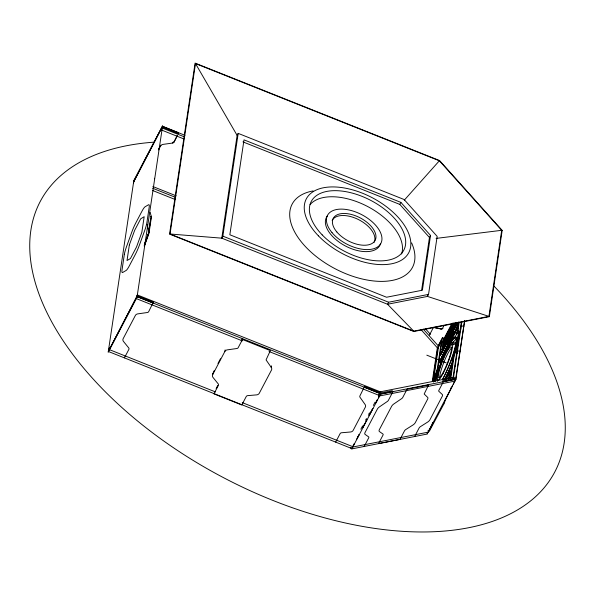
<?xml version="1.0" encoding="UTF-8"?>
<svg xmlns="http://www.w3.org/2000/svg" width="595" height="595" viewBox="0 0 595 595"><rect width="100%" height="100%" fill="white"/><g stroke="black" fill="none" stroke-linecap="round" stroke-linejoin="round"><path stroke-width="0.89" d="M450.519 371.243L449.88 375.497L448.667 378.896M452.527 336.093C453.093 331.646 454.126 326.134 457.637 323.13M458.009 331.095L459.199 322.207M434.112 381.596L434.514 378.918A4.983 0.781 -68.3 0 1 435.123 376.568L437.451 369.569A4.983 0.781 -68.3 0 0 438.069 367.219L442.472 337.558L444.963 338.733M450.906 388.617L451.025 387.739M427.158 433.852L427.292 432.863M451.836 336.591L450.214 341.471M460.545 327.138L461.318 321.925M429.523 430.936L443.974 403.797M144.287 246.337L148.631 234.348A2.655 0.417 -68.3 0 0 149.033 232.913L151.383 217.175A2.655 0.417 -68.3 0 0 151.249 216.751L150.699 216.58M461.906 321.412L461.251 325.792M464.665 320.735L463.765 326.789M352.195 447.73L354.345 443.639L351.749 448.526L108.327 351.474L137.229 295.856L153.324 302.245L148.683 311.639A1.941 1.592 8.2 0 1 147.337 312.516L137.824 313.87A3.533 2.901 8.2 0 0 135.363 315.462L123.165 338.667A3.533 2.901 8.2 0 0 123.515 341.478L128.669 347.852A1.941 1.592 8.2 0 1 128.862 349.399L124.422 357.863L124.534 357.089M108.327 351.474L137.229 295.856M458.113 322.535L456.789 332.568L458.514 333.319M458.7 322.007L457.525 330.656L458.009 331.162M364.445 387.256L380.532 393.697L137.11 296.645L137.363 294.942L380.785 392.001L380.532 393.697L378.39 397.787L380.651 392.923L364.557 386.482L359.923 395.883A1.941 1.592 8.8 0 0 360.049 397.341L365.099 404.503A3.533 2.908 8.8 0 1 365.33 407.166L353.17 430.386A3.533 2.908 8.8 0 1 350.5 431.992L341.582 432.758A1.941 1.599 8.8 0 0 340.117 433.643L335.677 442.107M148.46 233.054A2.655 0.417 -68.3 0 0 148.534 232.712L148.824 230.741M149.1 228.926L150.587 218.93M421.595 290.412L429.456 237.479L430.527 235.449L400.881 202.389L244.01 139.855L229.834 234.765L386.549 297.24L422.39 290.211L430.527 235.449M427.745 294.607L427.478 296.422L387.546 304.253L221.786 238.171L170.044 233.999L195.495 63.561L439.363 160.769L501.711 230.31L488.926 316.384L413.711 331.147L170.044 233.999M488.926 316.384L427.478 296.422L428.541 294.391L437.161 236.371L404.124 199.518L238.193 133.377L237.13 135.407L221.786 238.171L222.85 236.141L238.193 133.377M432.498 422.368L432.223 424.183L428.043 432.163M449.567 375.988C451.791 366.111 446.659 377.178 446.317 379.298M449.805 378.004L452.795 357.952A4.983 0.781 -68.3 0 1 453.412 355.602L455.74 348.603A4.983 0.781 -68.3 0 0 456.35 346.253L458.217 333.765A4.983 0.781 -68.3 0 0 458.098 332.821L456.834 332.65M450.274 378.256L453.502 356.621A3.198 0.498 -68.3 0 1 453.896 355.096L456.224 348.097A6.768 1.064 -68.3 0 0 457.057 344.914L458.923 332.404A6.768 1.064 -68.3 0 0 458.76 331.132L457.51 330.961M450.772 378.457L454 356.822A3.198 0.498 -68.3 0 1 454.402 355.297L456.729 348.298A6.768 1.064 -68.3 0 0 457.562 345.115L459.429 332.605A6.768 1.064 -68.3 0 0 459.258 331.333L458.76 331.132M460.508 327.369L452.907 378.271M461.214 326.023L453.464 377.914L455.978 378.918L463.728 327.027M460.761 329.28L460.872 328.5M134.73 179.303L133.488 182.873M183.729 138.88L161.29 129.926L161.542 128.23M158.56 149.962L160.776 145.187L158.672 149.189M160.665 145.961A3.533 2.908 8.8 0 1 163.119 144.377L172.632 143.045L172.743 142.272M172.632 143.045A1.941 1.592 8.8 0 0 173.978 142.175L177.087 135.697M271.476 365.865L271.246 367.413A3.533 2.908 8.5 0 1 271.476 370.068L259.271 393.265A3.533 2.908 8.5 0 1 256.586 394.879L247.721 395.63A1.941 1.592 8.5 0 0 246.248 396.515L241.801 404.994L213.94 393.853L218.38 385.404A1.941 1.592 8.5 0 0 218.187 383.857L213.032 377.468A3.533 2.908 8.5 0 1 212.683 374.649L212.913 373.102A3.533 2.908 8.5 0 0 212.713 373.623M212.683 374.649L224.88 351.444L225.111 349.905M242.187 340.05L242.418 338.51L241.22 340.786M432.305 381.328L433.301 374.657M433.309 374.59L437.437 347.183M432.781 381.507L437.957 346.9L441.631 339.886L437.362 368.55A3.198 0.498 -68.3 0 1 436.968 370.075L434.64 377.074A6.768 1.064 -68.3 0 0 433.807 380.257L433.539 382.042M433.286 381.707L434.506 373.519L434.008 373.318M434.521 373.444L438.455 347.101L441.929 340.474M454.602 334.278L454.84 332.679M456.848 351.928L457.362 352.054M455.272 366.014L455.51 364.445M457.139 353.549L457.228 352.932M457.533 350.723L460.076 351.511M455.547 379.766L464.643 320.556M162.413 127.114L178.507 133.555L178.626 132.782L162.532 126.341L133.622 181.951L162.532 126.341L184.971 135.303M129.346 244.954L127.025 260.543L130.424 258.565L136.56 246.88L141.841 232.325L144.176 216.692L140.695 218.811L134.641 230.362L129.36 244.917M453.509 331.222C451.233 341.188 456.372 330.188 456.707 328.053C458.99 318.072 453.859 329.065 453.509 331.222L454.959 331.884M445.521 352.478L446.942 349.302L446.912 350.046M449.329 345.338L449.694 344.252M450.928 342.415L450.951 341.857M148.46 234.058L151.212 216.312A3.518 0.55 -68.3 0 0 151.048 215.754L150.215 212.4M452.505 337.127L450.921 341.753M447.061 346.506L450.408 337.283L449.976 337.967M449.203 345.353L450.72 342.408M450.705 342.802L450.474 343.575M450.363 337.61L447.916 345.256L442.316 356.777L442.472 355.698M450.564 337.692L449.232 339.633M451.434 335.878C451.263 334.583 452.869 335.26 452.185 336.182L449.002 345.338L448.243 345.041L451.434 335.878L452.185 336.182M449.314 344.022L449.143 344.981L449.508 344.602M456.596 322.817L450.4 334.732A2.417 0.379 -68.3 0 0 449.567 336.74L441.222 353.259M439.884 361.284L444.242 351.69M439.965 361.373L442.115 356.703M443.543 356.286L443.446 356.68L442.695 356.383L443.982 353.497L448.191 345.212L448.942 345.509M441.892 349.332L448.176 337.008A4.336 0.677 -68.3 0 1 449.567 333.624L455.428 322.468M441.973 349.451L448.362 336.829A3.615 0.565 -68.3 0 1 449.612 333.825L455.591 322.535M449.738 333.691A4.336 0.677 -68.3 0 0 448.347 337.075L447.856 337.975M442.145 349.518L448.362 336.829M448.913 338.332L448.288 338.176L448.801 336.621L449.404 336.867L448.742 338.756L448.132 338.533L441.825 350.552M450.088 337.134L449.18 339.373M447.723 344.877L450.356 337.975L448.422 341.634A5.481 0.863 -68.3 0 1 447.462 342.995M447.894 345.026L450.058 338.83M451.471 340.637L452.631 337.305M443.498 356.524L443.602 356.13M145.002 242.775L148.133 234.147A2.655 0.417 -68.3 0 0 148.319 233.567M449.56 376.018L448.474 379.008M144.273 245.192L148.326 233.999A3.518 0.55 -68.3 0 0 148.862 232.095L147.24 224.389M144.28 245.668L148.229 234.787M446.138 379.372L449.337 372.016L450.467 371.146M448.347 378.361L448.875 376.888M454.982 331.809L457.131 326.566M441.728 345.844L443.632 340.623L444.406 340.928M444.465 344.78L443.699 344.475L448.466 331.422L449.232 331.735M444.636 343.129L443.052 347.48L442.278 347.175L447.046 334.13L447.812 334.435L446.228 338.786M443.699 344.475L447.105 337.982L451.873 324.93L452.639 325.242M453.628 323.234L447.879 338.287L447.105 337.982M454.163 323.278L452.661 327.518L450.891 330.143L453.836 323.152M444.636 402.101L444.948 401.253A9.475 1.488 -68.3 0 1 445.261 400.428A3.072 0.483 -68.3 0 1 445.915 398.91L452.453 385.947M444.599 402.19L444.472 402.532A7.854 1.235 -68.3 0 1 444.212 403.217L443.989 403.76M449.262 343.895L450.474 341.656L449.813 344.23M449.969 343.62L450.259 342.214L447.18 349.049M443.558 356.353L443.669 355.944M449.798 343.754L450.184 342.876M447.864 345.1L444.629 351.191M443.639 356.152L443.877 355.453M447.641 345.085L447.433 345.524A195.852 30.709 -68.3 0 0 445.737 348.789L442.65 355.282M449.88 343.836L449.552 344.765M443.736 355.922L444.026 355.133M443.476 353.728L441.936 356.888M444.011 355.297L444.205 354.746M444.205 354.88L444.435 354.278M453.457 377.937L453.033 378.762M443.758 353.155L446.585 347.621M444.45 354.389L444.71 353.728M444.74 353.794L445.982 351.355M454.119 338.481C452.326 333.379 458.619 328.909 457.689 323.197M445.038 353.073L445.424 352.314M448.727 346.089L447.968 345.792M449.166 376.1L449.954 374.59M455.264 332.315L456.544 334.264L454.959 337.276M455.339 380.168L453.249 384.154M357.35 437.905L359.068 434.633L356.479 439.527M366.795 419.891L365.94 421.535L366.788 419.884M444.041 325.472L442.784 327.875A3.533 2.447 78.7 0 1 440.642 329.005L434.231 327.555A1.941 1.346 78.7 0 0 433.056 328.18L429.426 335.104M438.314 345.487L442.472 337.558M161.29 129.926L162.271 128.051L183.855 136.657M173.978 142.175L177.399 135.66M108.58 349.778L109.562 347.904L109.309 349.6L215.487 391.934M137.363 294.942L136.121 298.519L242.299 340.853M213.33 372.306L214.178 370.707M217.963 363.5L220.485 358.703M216.156 388.535L217.792 385.419M429.456 237.479L399.818 204.42L400.881 202.389M428.541 294.391L388.609 302.223L387.546 304.253L413.711 331.147M360.875 429.196L362.593 425.916M365.605 420.189L366.461 418.553M368.61 414.455L369.473 412.818M373.34 405.455L375.058 402.183M454.692 377.914L455.874 379.238L443.424 381.648L442.62 380.748L455.078 378.323L455.882 379.223L380.592 394.076L379.788 393.176L392.179 390.692L392.99 391.592L380.592 394.076L351.801 448.92L350.99 448.02M364.2 446.436L368.64 437.98A1.941 0.907 -42 0 0 368.64 436.886L365.099 434.395A3.533 1.659 -42 0 1 365.099 432.409L377.297 409.196A3.533 1.659 -42 0 1 379.446 406.868L387.286 401.499A1.941 0.907 -42 0 0 388.461 400.219L392.99 391.592M378.539 443.58L382.972 435.138A1.941 0.915 -41.9 0 0 382.964 434.053L379.417 431.539A3.533 1.659 -41.9 0 1 379.409 429.553L391.607 406.34A3.533 1.666 -41.9 0 1 393.756 404.02L401.61 398.657A1.941 0.915 -41.9 0 0 402.793 397.386L407.069 389.234L428.021 385.114M438.151 347.718L438.812 346.469L423.305 329.184M443.714 339.15L451.873 323.598M443.186 341.418L452.847 323.011M443.163 341.508L452.736 323.695A6.798 1.064 -68.3 0 1 452.884 323.568L452.966 323.502M442.97 342.155L452.736 323.695M443.141 342.222L446.562 335.706M447.418 334.078L452.542 324.305A7.043 1.108 -68.3 0 1 452.661 324.208L452.981 323.978A11.238 1.763 -68.3 0 0 453.241 323.747A4.924 0.774 -68.3 0 0 453.531 323.397M453.955 323.368L452.907 324.61M454.059 323.457L452.974 325.524L454.379 323.591M451.218 330.27L452.661 327.518M455.547 322.914L449.604 333.84M448.809 336.621A2.573 0.402 -68.3 0 1 449.694 334.472L455.673 323.092M449.404 336.859A2.573 0.402 -68.3 0 1 450.296 334.71L456.7 322.512M441.252 353.103L448.734 338.771M441.036 353.876L446.51 343.456A8.271 1.294 -68.3 0 1 446.614 343.375L447.165 343.248A12.473 1.956 -68.3 0 0 447.455 343.025L447.254 342.936A12.473 1.956 -68.3 0 1 446.964 343.166L446.904 343.203M457.391 322.788L450.98 335A2.573 0.402 -68.3 0 0 450.861 335.23M440.59 354.932L446.852 343.003M440.397 355.565L446.711 343.538A8.271 1.294 -68.3 0 1 446.815 343.456L446.971 343.36M448.489 341.285A4.834 0.759 -68.3 0 1 447.663 342.408L447.455 342.356A4.834 0.759 -68.3 0 0 448.28 341.203L451.553 335.03M447.262 342.913A5.481 0.863 -68.3 0 0 448.214 341.604L450.177 338.049M440.084 361.358L441.535 358.13M440.166 361.455L441.616 358.235M439.824 362.675L441.073 360.295M400.026 439.378L404.474 430.906A1.941 0.915 -41.9 0 1 405.76 429.56L413.034 424.949A3.533 1.666 -41.9 0 0 415.37 422.502L427.567 399.29A3.533 1.659 -41.9 0 0 427.649 397.371L424.183 394.016L428.571 385.01L428.088 385.099M414.656 436.485L419.096 428.021A1.941 0.915 -41.8 0 1 420.375 426.682L427.701 422.041A3.533 1.666 -41.8 0 0 430.029 419.601L442.197 396.396A3.533 1.666 -41.8 0 0 442.271 394.478L438.865 391.324A1.941 0.915 -41.8 0 1 438.902 390.268L443.424 381.648M455.874 379.238L427.106 434.067L351.809 448.898L350.634 447.559M451.91 335.967L452.326 335.364M450.437 342.385L450.757 341.917M447.105 341.961L447.291 341.738A8.627 1.354 -68.3 0 1 447.492 341.589L447.581 341.53M452.527 323.673L452.564 323.628A6.798 1.064 -68.3 0 1 452.721 323.502L453.033 323.457M404.288 200.165L439.363 160.769M453.472 335.625L452.594 336.138M452.758 323.955L452.81 323.911A11.238 1.763 -68.3 0 0 453.078 323.68L453.241 323.747M452.55 324.096L452.49 324.141A7.043 1.108 -68.3 0 0 452.379 324.238L452.542 324.305M447.782 341.411L447.834 341.381A10.442 1.636 -68.3 0 0 448.072 341.195A3.347 0.528 -68.3 0 0 448.69 340.347M447.447 342.356A11.826 1.852 -68.3 0 1 447.18 342.571L446.83 342.779A7.237 1.138 -68.3 0 0 446.674 342.899L446.86 342.995A7.237 1.138 -68.3 0 1 447.031 342.861L447.38 342.653A11.826 1.852 -68.3 0 0 447.648 342.437M447.633 341.5L448.414 341.783M434.231 327.555L441.616 328.812A3.533 2.447 78.7 0 0 442.397 328.819M440.642 329.005L441.616 328.812M454.097 377.252L378.814 392.098L380.592 394.076M454.892 381.112L379.61 395.95L378.42 394.634M352.805 447.009L428.088 432.171M398.65 439.653L379.521 443.401M436.098 238.402L501.711 230.31M137.118 296.63L153.213 303.019M242.939 141.885L399.818 204.42M152.856 186.525L176.165 195.822M152.603 188.228L175.049 197.176M152.484 190.445L174.923 199.392M456.424 323.256L457.473 323.673M461.281 325.606L463.795 326.603M460.567 326.982L461.073 327.183M454.878 327.458L456.35 328.046M454.84 327.54L456.313 328.128M222.85 236.141L388.609 302.223M458.923 332.404L459.429 332.605M450.4 334.732L451.449 335.156M449.694 334.487L450.289 334.725M451.836 336.398L452.55 336.681M151.361 217.316L150.877 216.974A2.655 0.417 -68.3 0 0 150.833 216.558M451.709 337.164L452.423 337.447M457.057 344.914L457.562 345.115M447.291 341.738L448.05 342.043M447.083 341.999L447.842 342.296M456.224 348.097L456.729 348.298M437.957 346.9L438.455 347.101M148.557 232.563L149.062 232.757M453.896 355.096L454.402 355.297M148.043 234.385L148.549 234.586M453.502 356.621L454 356.822M443.491 356.435L444.205 356.725M426.801 355.156L446.228 362.898M438.069 367.219L439.742 367.889M437.362 368.55L437.868 368.751M437.451 369.569L439.132 370.239M436.968 370.075L437.466 370.276A3.198 0.498 -68.3 0 0 437.615 369.822M447.671 375.564L449.18 376.07M435.123 376.568L436.804 377.237M434.64 377.074L435.138 377.275M434.514 378.918L436.187 379.588M269.059 351.519L379.55 395.571M427.969 430.326L429.687 431.011M242.247 402.599L352.738 446.652M425.44 328.76L430.401 334.293M421.082 329.675L437.823 348.343M271.246 367.413L266.069 359.901L270.338 350.619L242.485 339.492L238.201 347.644A1.941 1.592 8.5 0 1 236.855 348.514L227.342 349.86A3.533 2.908 8.5 0 0 224.88 351.444M195.495 63.561L237.13 135.407M452.542 335.959L453.055 338.377M447.574 348.93A2.648 0.417 -68.3 0 1 447.752 348.819M445.38 353.504A2.648 0.417 -68.3 0 1 445.975 350.656A2.648 0.417 -68.3 0 1 447.314 348.878M447.172 349.637A2.648 0.417 -68.3 0 1 446.971 350.329M441.185 363.352A3.719 0.58 -68.3 0 1 440.932 363.515M443.364 356.755A3.719 0.58 -68.3 0 1 443.699 356.643M441.356 361.485A2.655 0.417 -68.3 0 1 442.933 357.84M457.257 332.717A3.362 0.528 -68.3 0 1 456.544 334.264M454.892 337.402A3.362 0.528 -68.3 0 1 454.766 337.625M173.643 141.922A1.941 1.592 8.8 0 1 173.465 142.034M154.403 178.277A1.941 1.592 8.8 0 1 154.41 178.775M442.963 328.581A3.533 2.447 78.7 0 1 442.687 328.723M434.774 327.362A1.941 1.346 78.7 0 1 435.198 327.362M411.606 242.879A67.971 37.217 27.7 0 1 379.201 281.353A67.971 37.217 27.7 0 1 299.263 239.19A67.971 37.217 27.7 0 1 313.111 190.928M310.084 204.583A52.286 28.627 27.7 0 1 368.617 207.038A52.286 28.627 27.7 0 1 401.588 253.968M380.592 243.377A30.152 16.511 27.7 0 1 345.583 246.07A30.152 16.511 27.7 0 1 327.555 215.717M332.151 220.447A23.659 12.956 27.7 0 1 359.053 219.867A23.659 12.956 27.7 0 1 374.106 242.329M434.558 379.238A6.768 1.064 -68.3 0 1 434.67 378.837M435.064 377.498A6.768 1.064 -68.3 0 1 435.138 377.275M448.533 336.889A3.615 0.565 -68.3 0 1 449.775 333.892M453.316 323.397A4.924 0.774 -68.3 0 1 453.085 323.658M450.341 336.443A2.573 0.402 -68.3 0 1 450.735 335.483M493.337 285.436A290.65 159.148 27.7 0 1 467.603 527.929A290.65 159.148 27.7 0 1 80.548 364.341A290.65 159.148 27.7 0 1 154.328 142.153M453.427 341.493A27.682 4.343 -68.3 0 0 451.731 344.193A27.757 4.351 -68.3 0 1 452.616 342.705M457.235 337.625A27.682 4.343 -68.3 0 1 457.637 337.648M456.789 337.722A27.757 4.351 -68.3 0 1 457.667 337.573M451.895 363.285A26.396 4.135 -68.3 0 1 447.767 373.02M447.462 373.675A26.396 4.135 -68.3 0 1 445.038 378.539M437.429 381.306A26.396 4.135 -68.3 0 1 437.756 379.774M451.531 345.085A26.396 4.135 -68.3 0 1 456.781 338.823M452.966 344.602A22.61 3.548 -68.3 0 1 456.023 342.541M453.569 344.869A20.773 3.258 -68.3 0 1 455.673 346.32M439.936 378.048A16.63 2.611 -68.3 0 1 443.937 362.132A16.63 2.611 -68.3 0 1 452.029 347.606M435.183 381.477A27.682 4.343 -68.3 0 1 448.972 345.241A27.682 4.343 -68.3 0 1 456.194 343.531A27.682 4.343 -68.3 0 1 442.546 379.729M435.674 380.599A26.396 4.135 -68.3 0 1 448.913 345.881A26.396 4.135 -68.3 0 1 455.644 344.743A26.396 4.135 -68.3 0 1 442.397 379.461M124.325 254.519L122.005 270.108A12.978 2.038 -68.3 0 0 122.719 272.458L126.11 270.465A12.978 2.038 -68.3 0 0 129.36 265.801L135.482 254.139A12.978 2.038 -68.3 0 0 139.371 245.2L144.63 230.696A12.978 2.038 -68.3 0 0 146.876 222.716L149.196 207.127A12.978 2.038 -68.3 0 0 148.49 204.784L145.091 206.77A12.978 2.038 -68.3 0 0 141.841 211.441L135.719 223.095A12.978 2.038 -68.3 0 0 131.83 232.043L126.571 246.546A12.978 2.038 -68.3 0 0 124.325 254.519M502.173 230.369L489.35 316.674L413.852 331.489L169.56 234.095L195.093 63.107L439.586 160.568L502.173 230.369M133.845 180.486L108.193 352.292L136.976 297.47L162.628 125.664L133.845 180.486M365.077 423.171L362.928 427.262L365.07 423.157M372.805 408.43L368.945 415.801L372.805 408.423M377.528 399.423L375.386 403.522L377.528 399.423M441.148 361.961A3.719 0.58 -68.3 0 0 442.948 356.346A3.719 0.58 -68.3 0 0 440.464 360.957A3.719 0.58 -68.3 0 0 441.148 361.961M441.252 361.329A2.655 0.417 -68.3 0 0 442.539 357.32A2.655 0.417 -68.3 0 0 440.769 360.615A2.655 0.417 -68.3 0 0 441.252 361.329M318.414 235.843A57.856 31.676 27.7 0 0 408.445 253.254A57.856 31.676 27.7 0 0 345.769 188.243A57.856 31.676 27.7 0 0 318.414 235.843M322.178 234.869A52.286 28.627 27.7 0 0 403.544 250.614A52.286 28.627 27.7 0 0 346.9 191.858A52.286 28.627 27.7 0 0 322.178 234.869M332.025 232.623A30.152 16.511 27.7 0 0 379.766 245.028A30.152 16.511 27.7 0 0 350.79 210.414A30.152 16.511 27.7 0 0 332.025 232.623M336.8 231.924A23.659 12.956 27.7 0 0 374.262 241.659A23.659 12.956 27.7 0 0 351.526 214.498A23.659 12.956 27.7 0 0 336.8 231.924M444.926 379.275A27.682 4.343 -68.3 0 0 452.401 362.526A27.757 4.351 -68.3 0 1 444.919 379.32M443.178 373.348A19.107 2.997 -68.3 0 0 452.178 344.765A19.107 2.997 -68.3 0 0 439.348 368.997A19.107 2.997 -68.3 0 0 443.178 373.348M443.401 371.927A16.63 2.611 -68.3 0 0 451.233 347.049A16.63 2.611 -68.3 0 0 440.069 368.134A16.63 2.611 -68.3 0 0 443.401 371.927"/></g></svg>
